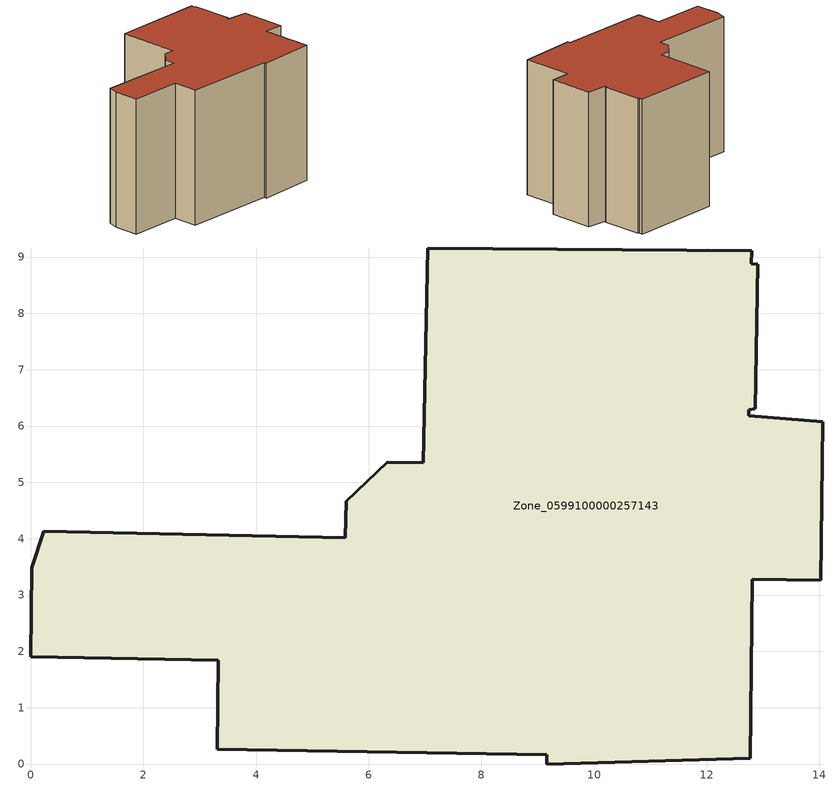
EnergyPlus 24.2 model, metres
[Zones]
Zone_0599100000257143
 floor ground (C_G): 0.23,4.14 5.58,4.02 5.6,4.66 6.33,5.36 6.97,5.35 7.05,9.16 12.8,9.11 12.79,8.88 12.91,8.87 12.86,6.31 12.75,6.29 12.75,6.18 14.06,6.08 14.02,3.26 12.81,3.28 12.77,0.1 9.16,0 9.16,0.16 3.31,0.26 3.33,1.84 0,1.9 0.01,3.49 z0
 wall outside (C_F): 3.33,1.84 3.31,0.26 9.16,0.16 9.16,0 12.77,0.1 12.81,3.28 14.02,3.26 14.06,6.08 12.75,6.18 12.75,6.29 12.86,6.31 12.91,8.87 12.79,8.88 12.8,9.11 7.05,9.16 6.97,5.35 6.33,5.36 5.6,4.66 5.58,4.02 0.23,4.14 0.01,3.49 0,1.9 3.33,1.84 z0:8.45
 roof outside (C_R): 5.58,4.02 0.23,4.14 0.01,3.49 0,1.9 3.33,1.84 3.31,0.26 9.16,0.16 9.16,0 12.77,0.1 12.81,3.28 14.02,3.26 14.06,6.08 12.75,6.18 12.75,6.29 12.86,6.31 12.91,8.87 12.79,8.88 12.8,9.11 7.05,9.16 6.97,5.35 6.33,5.36 5.6,4.66 z8.45
[BUILDING]
Pand.0599100000257143: North Axis=0; Terrain=City; Loads Convergence Tolerance Value=0.04; Temperature Convergence Tolerance Value=0.4; Solar Distribution=FullExterior; Maximum Number of Warmup Days=25; Minimum Number of Warmup Days=1
[Site:Location]
Rotterdam.The.Hague.AP_ZH_NLD Design_Conditions: Latitude=51.96; Longitude=4.45; Time Zone=1; Elevation=-4.5
[SITE:GROUNDTEMPERATURE:BUILDINGSURFACE]
18, 18, 18, 18, 18, 18, 18, 18, 18, 18, 18, 18
[MATERIAL] Thermal Absorptance=0.9; Solar Absorptance=0.7; Visible Absorptance=0.7
Name | Roughness | Thickness | Conductivity | Density | Specific Heat
G.TI.1975-1991 | MediumSmooth | 0.15 | 0.288461 | 540 | 1210
F.TI.1975-1991 | Rough | 0.3 | 0.230769 | 1920 | 840
R.TI.1975-1991 | MediumRough | 0.2 | 0.153846 | 1500 | 1000
[CONSTRUCTION]
C_G: G.TI.1975-1991
C_F: F.TI.1975-1991
C_R: R.TI.1975-1991
[ZONE]
Zone_0599100000257143: Type=1; Multiplier=1; Ceiling Height=Autocalculate; Volume=Autocalculate; Floor Area=autocalculate; Part of Total Floor Area=Yes
[ZONEINFILTRATION:DESIGNFLOWRATE]
Infil_Zone_0599100000257143: Zone or ZoneList or Space or SpaceList=Zone_0599100000257143; Schedule=AlwaysOn; Design Flow Rate Calculation Method=Flow/Area; Flow Rate per Floor Area=0.003; Constant Term Coefficient=1; Temperature Term Coefficient=0; Velocity Term Coefficient=0; Velocity Squared Term Coefficient=0
[HVACTEMPLATE:ZONE:IDEALLOADSAIRSYSTEM]
Zone_0599100000257143: Maximum Heating Supply Air Temperature=50; Minimum Cooling Supply Air Temperature=13; Maximum Heating Supply Air Humidity Ratio=0.0156; Minimum Cooling Supply Air Humidity Ratio=0.0077; Heating Limit=NoLimit; Cooling Limit=NoLimit; Dehumidification Control Type=ConstantSensibleHeatRatio; Cooling Sensible Heat Ratio=0.7; Dehumidification Setpoint=60; Humidification Control Type=None; Humidification Setpoint=30; Outdoor Air Method=None; Outdoor Air Flow Rate per Person=0.00944; Outdoor Air Flow Rate per Zone Floor Area=0; Outdoor Air Flow Rate per Zone=0; Demand Controlled Ventilation Type=None; Outdoor Air Economizer Type=NoEconomizer; Heat Recovery Type=None; Sensible Heat Recovery Effectiveness=0.7; Latent Heat Recovery Effectiveness=0.65
[ZONECONTROL:THERMOSTAT]
ThermostatControl_Zone_0599100000257143: Zone or ZoneList=Zone_0599100000257143; Control Type Schedule=DualSetpointControlType; Control 1=Thermostat_Zone_0599100000257143; Temperature Difference Between Cutout And Setpoint=0
[THERMOSTATSETPOINT:DUALSETPOINT]
Thermostat_Zone_0599100000257143: Heating Setpoint Temperature Schedule=HeatingSetpoint_Zone_0599100000257143; Cooling Setpoint Temperature Schedule=CoolingSetpoint_Zone_0599100000257143
[SCHEDULE:COMPACT]
HeatingSetpoint_Zone_0599100000257143: Through: 12/31, For: AllDays, Until: 24:00, 21
CoolingSetpoint_Zone_0599100000257143: Through: 12/31, For: AllDays, Until: 24:00, 24
DualSetpointControlType: Through: 12/31, For: AllDays, Until: 24:00, 4
AlwaysOn: Through: 12/31, For: AllDays, Until: 24:00, 1
